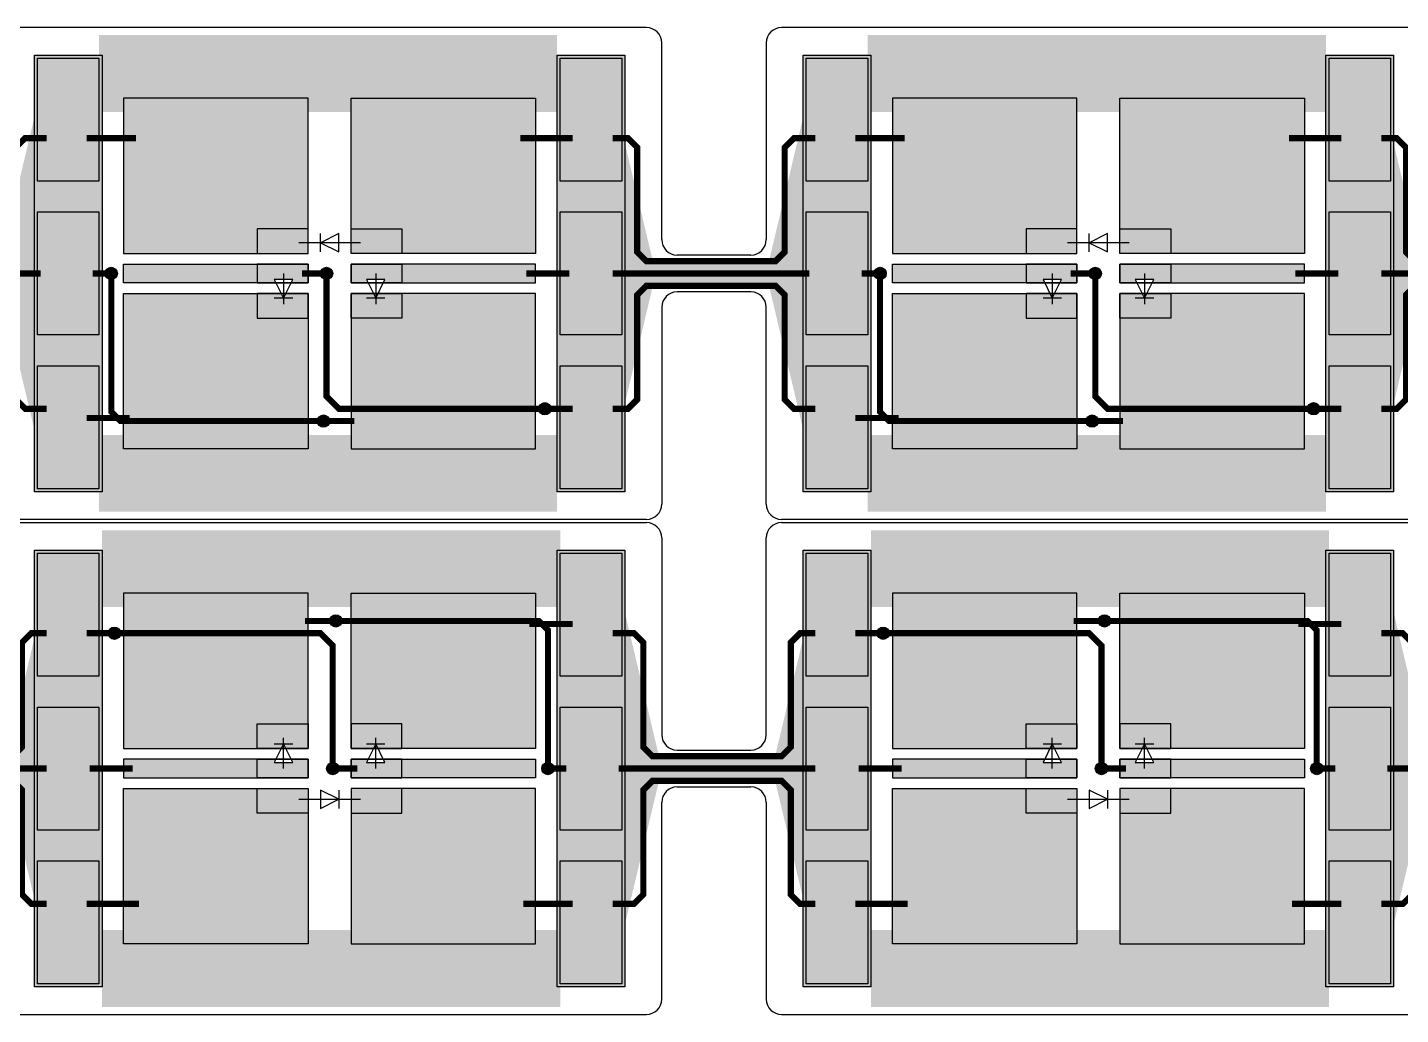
# Model space of a CAD drawing. Extents: x 1822 to 2392, y 725 to 1125.
# Drawn here: x 2092.87 to 2137.53, y 949.9 to 982 of the extents above; entities that cross this region are included whole.
import ezdxf

# ---------------------------------------------------------------- set-up
doc = ezdxf.new("R2010")
doc.units = 0
doc.header["$LTSCALE"] = 0.2
for name, color, linetype in [('BS', 1, 'CONTINUOUS'), ('Durchsteiger', 3, 'CONTINUOUS'), ('LED', 7, 'CONTINUOUS'), ('LS', 5, 'CONTINUOUS'), ('Rand', 6, 'CONTINUOUS')]:
    doc.layers.add(name, color=color, linetype=linetype)

msp = doc.modelspace()

# ---------------------------------------------------------------- hatches: boundary and pattern name
at = {"layer": 'BS'}
h = msp.add_hatch(color=256, dxfattribs=at)
h.paths.add_polyline_path([(2093.2, 967), (2095.2, 967), (2095.2, 971), (2093.2, 971)])
h.paths.add_polyline_path([(2093.2, 972), (2095.2, 972), (2095.2, 976), (2093.2, 976)])
h.paths.add_polyline_path([(2093.2, 977), (2095.2, 977), (2095.2, 981), (2093.2, 981)])
h = msp.add_hatch(color=256, dxfattribs=at)
h.paths.add_polyline_path([(2110.2, 967), (2112.2, 967), (2112.2, 971), (2110.2, 971)])
h.paths.add_polyline_path([(2110.2, 972), (2112.2, 972), (2112.2, 976), (2110.2, 976)])
h.paths.add_polyline_path([(2110.2, 977), (2112.2, 977), (2112.2, 981), (2110.2, 981)])
h = msp.add_hatch(color=256, dxfattribs=at)
h.paths.add_polyline_path([(2118.2, 967), (2120.2, 967), (2120.2, 971), (2118.2, 971)])
h.paths.add_polyline_path([(2118.2, 972), (2120.2, 972), (2120.2, 976), (2118.2, 976)])
h.paths.add_polyline_path([(2118.2, 977), (2120.2, 977), (2120.2, 981), (2118.2, 981)])
h = msp.add_hatch(color=256, dxfattribs=at)
h.paths.add_polyline_path([(2135.2, 967), (2137.2, 967), (2137.2, 971), (2135.2, 971)])
h.paths.add_polyline_path([(2135.2, 972), (2137.2, 972), (2137.2, 976), (2135.2, 976)])
h.paths.add_polyline_path([(2135.2, 977), (2137.2, 977), (2137.2, 981), (2135.2, 981)])
h = msp.add_hatch(color=256, dxfattribs=at)
h.paths.add_polyline_path([(2109.4, 968.3), (2109.4, 973.35), (2105.05, 973.35), (2105.05, 972.55), (2103.4, 972.55), (2103.4, 968.3)])
h.paths.add_polyline_path([(2109.4, 973.7), (2109.4, 974.3), (2105.05, 974.3), (2105.05, 973.7)])
h.paths.add_polyline_path([(2109.4, 974.65), (2109.4, 979.7), (2103.4, 979.7), (2103.4, 975.45), (2105.05, 975.45), (2105.05, 974.65)])
h.paths.add_polyline_path([(2100.35, 974.65), (2100.35, 975.45), (2102, 975.45), (2102, 979.7), (2096, 979.7), (2096, 974.65)])
h.paths.add_polyline_path([(2100.35, 973.7), (2100.35, 974.3), (2096, 974.3), (2096, 973.7)])
h.paths.add_polyline_path([(2102, 968.3), (2102, 972.55), (2100.35, 972.55), (2100.35, 973.35), (2096, 973.35), (2096, 968.3)])
h.paths.add_polyline_path([(2102, 972.55), (2102, 973.35), (2101.275, 973.35), (2101.2, 973.2), (2101.125, 973.35), (2100.35, 973.35), (2100.35, 972.55)], flags=17)
h.paths.add_polyline_path([(2102, 973.7), (2102, 974.3), (2100.35, 974.3), (2100.35, 973.7), (2100.95, 973.7), (2100.9, 973.8), (2101.5, 973.8), (2101.45, 973.7)])
h.paths.add_polyline_path([(2102, 974.65), (2102, 975.45), (2100.35, 975.45), (2100.35, 974.65)], flags=17)
h.paths.add_polyline_path([(2105.05, 974.65), (2105.05, 975.45), (2103.4, 975.45), (2103.4, 974.65)], flags=16)
h.paths.add_polyline_path([(2105.05, 973.7), (2105.05, 974.3), (2103.4, 974.3), (2103.4, 973.7), (2103.95, 973.7), (2103.9, 973.8), (2104.5, 973.8), (2104.45, 973.7)])
h.paths.add_polyline_path([(2105.05, 972.55), (2105.05, 973.35), (2104.275, 973.35), (2104.2, 973.2), (2104.125, 973.35), (2103.4, 973.35), (2103.4, 972.55)], flags=17)
h = msp.add_hatch(color=256, dxfattribs=at)
h.paths.add_polyline_path([(2134.4, 968.3), (2134.4, 973.35), (2130.05, 973.35), (2130.05, 972.55), (2128.4, 972.55), (2128.4, 968.3)])
h.paths.add_polyline_path([(2134.4, 973.7), (2134.4, 974.3), (2130.05, 974.3), (2130.05, 973.7)])
h.paths.add_polyline_path([(2134.4, 974.65), (2134.4, 979.7), (2128.4, 979.7), (2128.4, 975.45), (2130.05, 975.45), (2130.05, 974.65)])
h.paths.add_polyline_path([(2125.35, 974.65), (2125.35, 975.45), (2127, 975.45), (2127, 979.7), (2121, 979.7), (2121, 974.65)])
h.paths.add_polyline_path([(2125.35, 973.7), (2125.35, 974.3), (2121, 974.3), (2121, 973.7)])
h.paths.add_polyline_path([(2127, 968.3), (2127, 972.55), (2125.35, 972.55), (2125.35, 973.35), (2121, 973.35), (2121, 968.3)])
h.paths.add_polyline_path([(2127, 972.55), (2127, 973.35), (2126.275, 973.35), (2126.2, 973.2), (2126.125, 973.35), (2125.35, 973.35), (2125.35, 972.55)], flags=17)
h.paths.add_polyline_path([(2127, 973.7), (2127, 974.3), (2125.35, 974.3), (2125.35, 973.7), (2125.95, 973.7), (2125.9, 973.8), (2126.5, 973.8), (2126.45, 973.7)])
h.paths.add_polyline_path([(2127, 974.65), (2127, 975.45), (2125.35, 975.45), (2125.35, 974.65)], flags=17)
h.paths.add_polyline_path([(2130.05, 974.65), (2130.05, 975.45), (2128.4, 975.45), (2128.4, 974.65)], flags=16)
h.paths.add_polyline_path([(2130.05, 973.7), (2130.05, 974.3), (2128.4, 974.3), (2128.4, 973.7), (2128.95, 973.7), (2128.9, 973.8), (2129.5, 973.8), (2129.45, 973.7)])
h.paths.add_polyline_path([(2130.05, 972.55), (2130.05, 973.35), (2129.275, 973.35), (2129.2, 973.2), (2129.125, 973.35), (2128.4, 973.35), (2128.4, 972.55)], flags=17)
h = msp.add_hatch(color=256, dxfattribs=at)
h.paths.add_polyline_path([(2095.2, 964.9), (2093.2, 964.9), (2093.2, 960.9), (2095.2, 960.9)])
h.paths.add_polyline_path([(2095.2, 959.9), (2093.2, 959.9), (2093.2, 955.9), (2095.2, 955.9)])
h.paths.add_polyline_path([(2095.2, 954.9), (2093.2, 954.9), (2093.2, 950.9), (2095.2, 950.9)])
h = msp.add_hatch(color=256, dxfattribs=at)
h.paths.add_polyline_path([(2112.2, 964.9), (2110.2, 964.9), (2110.2, 960.9), (2112.2, 960.9)])
h.paths.add_polyline_path([(2112.2, 959.9), (2110.2, 959.9), (2110.2, 955.9), (2112.2, 955.9)])
h.paths.add_polyline_path([(2112.2, 954.9), (2110.2, 954.9), (2110.2, 950.9), (2112.2, 950.9)])
h = msp.add_hatch(color=256, dxfattribs=at)
h.paths.add_polyline_path([(2120.2, 964.9), (2118.2, 964.9), (2118.2, 960.9), (2120.2, 960.9)])
h.paths.add_polyline_path([(2120.2, 959.9), (2118.2, 959.9), (2118.2, 955.9), (2120.2, 955.9)])
h.paths.add_polyline_path([(2120.2, 954.9), (2118.2, 954.9), (2118.2, 950.9), (2120.2, 950.9)])
h = msp.add_hatch(color=256, dxfattribs=at)
h.paths.add_polyline_path([(2137.2, 964.9), (2135.2, 964.9), (2135.2, 960.9), (2137.2, 960.9)])
h.paths.add_polyline_path([(2137.2, 959.9), (2135.2, 959.9), (2135.2, 955.9), (2137.2, 955.9)])
h.paths.add_polyline_path([(2137.2, 954.9), (2135.2, 954.9), (2135.2, 950.9), (2137.2, 950.9)])
h = msp.add_hatch(color=256, dxfattribs=at)
h.paths.add_polyline_path([(2096, 963.6), (2096, 958.55), (2100.35, 958.55), (2100.35, 959.35), (2102, 959.35), (2102, 963.6)])
h.paths.add_polyline_path([(2096, 958.2), (2096, 957.6), (2100.35, 957.6), (2100.35, 958.2)])
h.paths.add_polyline_path([(2096, 957.25), (2096, 952.2), (2102, 952.2), (2102, 956.45), (2100.35, 956.45), (2100.35, 957.25)])
h.paths.add_polyline_path([(2105.05, 957.25), (2105.05, 956.45), (2103.4, 956.45), (2103.4, 952.2), (2109.4, 952.2), (2109.4, 957.25)])
h.paths.add_polyline_path([(2105.05, 958.2), (2105.05, 957.6), (2109.4, 957.6), (2109.4, 958.2)])
h.paths.add_polyline_path([(2103.4, 963.6), (2103.4, 959.35), (2105.05, 959.35), (2105.05, 958.55), (2109.4, 958.55), (2109.4, 963.6)])
h.paths.add_polyline_path([(2103.4, 959.35), (2103.4, 958.55), (2104.125, 958.55), (2104.2, 958.7), (2104.275, 958.55), (2105.05, 958.55), (2105.05, 959.35)], flags=17)
h.paths.add_polyline_path([(2103.4, 958.2), (2103.4, 957.6), (2105.05, 957.6), (2105.05, 958.2), (2104.45, 958.2), (2104.5, 958.1), (2103.9, 958.1), (2103.95, 958.2)])
h.paths.add_polyline_path([(2103.4, 957.25), (2103.4, 956.45), (2105.05, 956.45), (2105.05, 957.25)], flags=17)
h.paths.add_polyline_path([(2100.35, 957.25), (2100.35, 956.45), (2102, 956.45), (2102, 957.25)], flags=16)
h.paths.add_polyline_path([(2100.35, 958.2), (2100.35, 957.6), (2102, 957.6), (2102, 958.2), (2101.45, 958.2), (2101.5, 958.1), (2100.9, 958.1), (2100.95, 958.2)])
h.paths.add_polyline_path([(2100.35, 959.35), (2100.35, 958.55), (2101.125, 958.55), (2101.2, 958.7), (2101.275, 958.55), (2102, 958.55), (2102, 959.35)], flags=17)
h = msp.add_hatch(color=256, dxfattribs=at)
h.paths.add_polyline_path([(2121, 963.6), (2121, 958.55), (2125.35, 958.55), (2125.35, 959.35), (2127, 959.35), (2127, 963.6)])
h.paths.add_polyline_path([(2121, 958.2), (2121, 957.6), (2125.35, 957.6), (2125.35, 958.2)])
h.paths.add_polyline_path([(2121, 957.25), (2121, 952.2), (2127, 952.2), (2127, 956.45), (2125.35, 956.45), (2125.35, 957.25)])
h.paths.add_polyline_path([(2130.05, 957.25), (2130.05, 956.45), (2128.4, 956.45), (2128.4, 952.2), (2134.4, 952.2), (2134.4, 957.25)])
h.paths.add_polyline_path([(2130.05, 958.2), (2130.05, 957.6), (2134.4, 957.6), (2134.4, 958.2)])
h.paths.add_polyline_path([(2128.4, 963.6), (2128.4, 959.35), (2130.05, 959.35), (2130.05, 958.55), (2134.4, 958.55), (2134.4, 963.6)])
h.paths.add_polyline_path([(2128.4, 959.35), (2128.4, 958.55), (2129.125, 958.55), (2129.2, 958.7), (2129.275, 958.55), (2130.05, 958.55), (2130.05, 959.35)], flags=17)
h.paths.add_polyline_path([(2128.4, 958.2), (2128.4, 957.6), (2130.05, 957.6), (2130.05, 958.2), (2129.45, 958.2), (2129.5, 958.1), (2128.9, 958.1), (2128.95, 958.2)])
h.paths.add_polyline_path([(2128.4, 957.25), (2128.4, 956.45), (2130.05, 956.45), (2130.05, 957.25)], flags=17)
h.paths.add_polyline_path([(2125.35, 957.25), (2125.35, 956.45), (2127, 956.45), (2127, 957.25)], flags=16)
h.paths.add_polyline_path([(2125.35, 958.2), (2125.35, 957.6), (2127, 957.6), (2127, 958.2), (2126.45, 958.2), (2126.5, 958.1), (2125.9, 958.1), (2125.95, 958.2)])
h.paths.add_polyline_path([(2125.35, 959.35), (2125.35, 958.55), (2126.125, 958.55), (2126.2, 958.7), (2126.275, 958.55), (2127, 958.55), (2127, 959.35)], flags=17)
at = {"layer": 'Durchsteiger'}
for points in [[(2095.6, 973.8, 1), (2095.6, 974.2, 1)], [(2102.6, 973.8, 1), (2102.6, 974.2, 1)], [(2120.6, 973.8, 1), (2120.6, 974.2, 1)], [(2127.6, 973.8, 1), (2127.6, 974.2, 1)], [(2109.7, 969.4, 1), (2109.7, 969.8, 1)], [(2134.7, 969.4, 1), (2134.7, 969.8, 1)], [(2102.5, 969, 1), (2102.5, 969.4, 1)], [(2127.5, 969, 1), (2127.5, 969.4, 1)], [(2102.9, 962.9, 1), (2102.9, 962.5, 1)], [(2127.9, 962.9, 1), (2127.9, 962.5, 1)], [(2095.7, 962.5, 1), (2095.7, 962.1, 1)], [(2120.7, 962.5, 1), (2120.7, 962.1, 1)], [(2102.8, 958.1, 1), (2102.8, 957.7, 1)], [(2109.8, 958.1, 1), (2109.8, 957.7, 1)], [(2127.8, 958.1, 1), (2127.8, 957.7, 1)], [(2134.8, 958.1, 1), (2134.8, 957.7, 1)]]:
    msp.add_hatch(color=256, dxfattribs=at).paths.add_polyline_path(points)
at = {"layer": 'LS'}
for points in [[(2095.3, 981.1), (2093.1, 981.1), (2093.1, 966.9), (2095.3, 966.9)], [(2112.3, 981.1), (2110.1, 981.1), (2110.1, 966.9), (2112.3, 966.9)], [(2120.3, 981.1), (2118.1, 981.1), (2118.1, 966.9), (2120.3, 966.9)], [(2137.3, 981.1), (2135.1, 981.1), (2135.1, 966.9), (2137.3, 966.9)], [(2095.3, 965), (2093.1, 965), (2093.1, 950.8), (2095.3, 950.8)], [(2112.3, 965), (2110.1, 965), (2110.1, 950.8), (2112.3, 950.8)], [(2120.3, 965), (2118.1, 965), (2118.1, 950.8), (2120.3, 950.8)], [(2137.3, 965), (2135.1, 965), (2135.1, 950.8), (2137.3, 950.8)]]:
    msp.add_hatch(color=256, dxfattribs=at).paths.add_polyline_path(points)

# ---------------------------------------------------------------- linework, layer by layer
at = {"layer": 'BS'}
for p, q in [((2102.8, 974), (2102.6, 974)), ((2102.7, 974.1), (2102.7, 973.9)), ((2127.8, 974), (2127.6, 974)), ((2127.7, 974.1), (2127.7, 973.9)), ((2102.6, 957.9), (2102.8, 957.9)), ((2102.7, 957.8), (2102.7, 958)), ((2127.6, 957.9), (2127.8, 957.9)), ((2127.7, 957.8), (2127.7, 958))]:
    msp.add_line(p, q, dxfattribs=at)
for points in [[(2095.2, 981), (2095.2, 977), (2093.2, 977), (2093.2, 981)], [(2112.2, 981), (2112.2, 977), (2110.2, 977), (2110.2, 981)], [(2120.2, 981), (2120.2, 977), (2118.2, 977), (2118.2, 981)], [(2137.2, 981), (2137.2, 977), (2135.2, 977), (2135.2, 981)], [(2102, 974.65), (2102, 979.7), (2096, 979.7), (2096, 974.65)], [(2103.4, 974.65), (2103.4, 979.7), (2109.4, 979.7), (2109.4, 974.65)], [(2127, 974.65), (2127, 979.7), (2121, 979.7), (2121, 974.65)], [(2128.4, 974.65), (2128.4, 979.7), (2134.4, 979.7), (2134.4, 974.65)], [(2095.2, 976), (2095.2, 972), (2093.2, 972), (2093.2, 976)], [(2112.2, 976), (2112.2, 972), (2110.2, 972), (2110.2, 976)], [(2120.2, 976), (2120.2, 972), (2118.2, 972), (2118.2, 976)], [(2137.2, 976), (2137.2, 972), (2135.2, 972), (2135.2, 976)], [(2100.35, 975.45), (2100.35, 974.65), (2102, 974.65), (2102, 975.45)], [(2105.05, 975.45), (2105.05, 974.65), (2103.4, 974.65), (2103.4, 975.45)], [(2125.35, 975.45), (2125.35, 974.65), (2127, 974.65), (2127, 975.45)], [(2130.05, 975.45), (2130.05, 974.65), (2128.4, 974.65), (2128.4, 975.45)], [(2102, 974.3), (2102, 973.7), (2096, 973.7), (2096, 974.3)], [(2100.35, 974.3), (2100.35, 973.7), (2102, 973.7), (2102, 974.3)], [(2105.05, 974.3), (2105.05, 973.7), (2103.4, 973.7), (2103.4, 974.3)], [(2103.4, 974.3), (2103.4, 973.7), (2109.4, 973.7), (2109.4, 974.3)], [(2127, 974.3), (2127, 973.7), (2121, 973.7), (2121, 974.3)], [(2125.35, 974.3), (2125.35, 973.7), (2127, 973.7), (2127, 974.3)], [(2130.05, 974.3), (2130.05, 973.7), (2128.4, 973.7), (2128.4, 974.3)], [(2128.4, 974.3), (2128.4, 973.7), (2134.4, 973.7), (2134.4, 974.3)], [(2102, 973.35), (2102, 968.3), (2096, 968.3), (2096, 973.35)], [(2100.35, 973.35), (2100.35, 972.55), (2102, 972.55), (2102, 973.35)], [(2105.05, 973.35), (2105.05, 972.55), (2103.4, 972.55), (2103.4, 973.35)], [(2103.4, 973.35), (2103.4, 968.3), (2109.4, 968.3), (2109.4, 973.35)], [(2127, 973.35), (2127, 968.3), (2121, 968.3), (2121, 973.35)], [(2125.35, 973.35), (2125.35, 972.55), (2127, 972.55), (2127, 973.35)], [(2130.05, 973.35), (2130.05, 972.55), (2128.4, 972.55), (2128.4, 973.35)], [(2128.4, 973.35), (2128.4, 968.3), (2134.4, 968.3), (2134.4, 973.35)], [(2095.2, 971), (2095.2, 967), (2093.2, 967), (2093.2, 971)], [(2112.2, 971), (2112.2, 967), (2110.2, 967), (2110.2, 971)], [(2120.2, 971), (2120.2, 967), (2118.2, 967), (2118.2, 971)], [(2137.2, 971), (2137.2, 967), (2135.2, 967), (2135.2, 971)], [(2093.2, 960.9), (2093.2, 964.9), (2095.2, 964.9), (2095.2, 960.9)], [(2110.2, 960.9), (2110.2, 964.9), (2112.2, 964.9), (2112.2, 960.9)], [(2118.2, 960.9), (2118.2, 964.9), (2120.2, 964.9), (2120.2, 960.9)], [(2135.2, 960.9), (2135.2, 964.9), (2137.2, 964.9), (2137.2, 960.9)], [(2102, 958.55), (2102, 963.6), (2096, 963.6), (2096, 958.55)], [(2103.4, 958.55), (2103.4, 963.6), (2109.4, 963.6), (2109.4, 958.55)], [(2127, 958.55), (2127, 963.6), (2121, 963.6), (2121, 958.55)], [(2128.4, 958.55), (2128.4, 963.6), (2134.4, 963.6), (2134.4, 958.55)], [(2093.2, 955.9), (2093.2, 959.9), (2095.2, 959.9), (2095.2, 955.9)], [(2110.2, 955.9), (2110.2, 959.9), (2112.2, 959.9), (2112.2, 955.9)], [(2118.2, 955.9), (2118.2, 959.9), (2120.2, 959.9), (2120.2, 955.9)], [(2135.2, 955.9), (2135.2, 959.9), (2137.2, 959.9), (2137.2, 955.9)], [(2100.35, 958.55), (2100.35, 959.35), (2102, 959.35), (2102, 958.55)], [(2105.05, 958.55), (2105.05, 959.35), (2103.4, 959.35), (2103.4, 958.55)], [(2125.35, 958.55), (2125.35, 959.35), (2127, 959.35), (2127, 958.55)], [(2130.05, 958.55), (2130.05, 959.35), (2128.4, 959.35), (2128.4, 958.55)], [(2102, 957.6), (2102, 958.2), (2096, 958.2), (2096, 957.6)], [(2100.35, 957.6), (2100.35, 958.2), (2102, 958.2), (2102, 957.6)], [(2105.05, 957.6), (2105.05, 958.2), (2103.4, 958.2), (2103.4, 957.6)], [(2103.4, 957.6), (2103.4, 958.2), (2109.4, 958.2), (2109.4, 957.6)], [(2127, 957.6), (2127, 958.2), (2121, 958.2), (2121, 957.6)], [(2125.35, 957.6), (2125.35, 958.2), (2127, 958.2), (2127, 957.6)], [(2130.05, 957.6), (2130.05, 958.2), (2128.4, 958.2), (2128.4, 957.6)], [(2128.4, 957.6), (2128.4, 958.2), (2134.4, 958.2), (2134.4, 957.6)], [(2102, 957.25), (2102, 952.2), (2096, 952.2), (2096, 957.25)], [(2100.35, 956.45), (2100.35, 957.25), (2102, 957.25), (2102, 956.45)], [(2105.05, 956.45), (2105.05, 957.25), (2103.4, 957.25), (2103.4, 956.45)], [(2103.4, 957.25), (2103.4, 952.2), (2109.4, 952.2), (2109.4, 957.25)], [(2127, 957.25), (2127, 952.2), (2121, 952.2), (2121, 957.25)], [(2125.35, 956.45), (2125.35, 957.25), (2127, 957.25), (2127, 956.45)], [(2130.05, 956.45), (2130.05, 957.25), (2128.4, 957.25), (2128.4, 956.45)], [(2128.4, 957.25), (2128.4, 952.2), (2134.4, 952.2), (2134.4, 957.25)], [(2093.2, 950.9), (2093.2, 954.9), (2095.2, 954.9), (2095.2, 950.9)], [(2110.2, 950.9), (2110.2, 954.9), (2112.2, 954.9), (2112.2, 950.9)], [(2118.2, 950.9), (2118.2, 954.9), (2120.2, 954.9), (2120.2, 950.9)], [(2135.2, 950.9), (2135.2, 954.9), (2137.2, 954.9), (2137.2, 950.9)]]:
    msp.add_lwpolyline(points, close=True, dxfattribs=at)
at = {"layer": 'BS', "const_width": 0.2}
for points in [[(2093.5, 978.4), (2092.8, 978.4), (2092.5, 978.1), (2092.5, 974.7), (2092.2, 974.4), (2090.3, 974.4)], [(2096.4, 978.4), (2094.8, 978.4)], [(2110.6, 978.4), (2108.9, 978.4)], [(2115.3, 974.4), (2113, 974.4), (2112.7, 974.7), (2112.7, 978.1), (2112.4, 978.4), (2111.9, 978.4)], [(2118.5, 978.4), (2117.8, 978.4), (2117.5, 978.1), (2117.5, 974.7), (2117.2, 974.4), (2115.3, 974.4)], [(2121.4, 978.4), (2119.8, 978.4)], [(2135.6, 978.4), (2133.9, 978.4)], [(2140.3, 974.4), (2138, 974.4), (2137.7, 974.7), (2137.7, 978.1), (2137.4, 978.4), (2136.9, 978.4)], [(2093.3, 974), (2090.3, 974)], [(2095.5, 974), (2095, 974)], [(2102.5, 974), (2101.8, 974)], [(2110.5, 974), (2109.1, 974)], [(2115.3, 974), (2111.9, 974)], [(2118.3, 974), (2115.3, 974)], [(2120.5, 974), (2120, 974)], [(2127.5, 974), (2126.8, 974)], [(2135.5, 974), (2134.1, 974)], [(2140.3, 974), (2136.9, 974)], [(2093.5, 969.6), (2092.8, 969.6), (2092.5, 969.9), (2092.5, 973.3), (2092.2, 973.6), (2090.3, 973.6)], [(2115.3, 973.6), (2113, 973.6), (2112.7, 973.3), (2112.7, 969.9), (2112.4, 969.6), (2111.9, 969.6)], [(2118.5, 969.6), (2117.8, 969.6), (2117.5, 969.9), (2117.5, 973.3), (2117.2, 973.6), (2115.3, 973.6)], [(2140.3, 973.6), (2138, 973.6), (2137.7, 973.3), (2137.7, 969.9), (2137.4, 969.6), (2136.9, 969.6)], [(2096.2, 969.3), (2094.8, 969.3)], [(2109.8, 969.6), (2110.6, 969.6)], [(2121.2, 969.3), (2119.8, 969.3)], [(2134.8, 969.6), (2135.6, 969.6)], [(2103.5, 969.2), (2102.6, 969.2)], [(2128.5, 969.2), (2127.6, 969.2)], [(2101.9, 962.7), (2102.8, 962.7)], [(2109.2, 962.6), (2110.6, 962.6)], [(2126.9, 962.7), (2127.8, 962.7)], [(2134.2, 962.6), (2135.6, 962.6)], [(2090.1, 958.3), (2092.4, 958.3), (2092.7, 958.6), (2092.7, 962), (2093, 962.3), (2093.5, 962.3)], [(2095.6, 962.3), (2094.8, 962.3)], [(2111.9, 962.3), (2112.6, 962.3), (2112.9, 962), (2112.9, 958.6), (2113.2, 958.3), (2115.1, 958.3)], [(2115.1, 958.3), (2117.4, 958.3), (2117.7, 958.6), (2117.7, 962), (2118, 962.3), (2118.5, 962.3)], [(2120.6, 962.3), (2119.8, 962.3)], [(2136.9, 962.3), (2137.6, 962.3), (2137.9, 962), (2137.9, 958.6), (2138.2, 958.3), (2140.1, 958.3)], [(2090.1, 957.9), (2093.5, 957.9)], [(2094.9, 957.9), (2096.3, 957.9)], [(2102.9, 957.9), (2103.6, 957.9)], [(2109.9, 957.9), (2110.4, 957.9)], [(2112.1, 957.9), (2115.1, 957.9)], [(2115.1, 957.9), (2118.5, 957.9)], [(2119.9, 957.9), (2121.3, 957.9)], [(2127.9, 957.9), (2128.6, 957.9)], [(2134.9, 957.9), (2135.4, 957.9)], [(2137.1, 957.9), (2140.1, 957.9)], [(2090.1, 957.5), (2092.4, 957.5), (2092.7, 957.2), (2092.7, 953.8), (2093, 953.5), (2093.5, 953.5)], [(2111.9, 953.5), (2112.6, 953.5), (2112.9, 953.8), (2112.9, 957.2), (2113.2, 957.5), (2115.1, 957.5)], [(2115.1, 957.5), (2117.4, 957.5), (2117.7, 957.2), (2117.7, 953.8), (2118, 953.5), (2118.5, 953.5)], [(2136.9, 953.5), (2137.6, 953.5), (2137.9, 953.8), (2137.9, 957.2), (2138.2, 957.5), (2140.1, 957.5)], [(2094.8, 953.5), (2096.5, 953.5)], [(2109, 953.5), (2110.6, 953.5)], [(2119.8, 953.5), (2121.5, 953.5)], [(2134, 953.5), (2135.6, 953.5)]]:
    msp.add_lwpolyline(points, dxfattribs=at)
at = {"layer": 'Durchsteiger'}
for centre in [(2095.6, 974), (2102.6, 974), (2120.6, 974), (2127.6, 974), (2109.7, 969.6), (2134.7, 969.6), (2102.5, 969.2), (2127.5, 969.2), (2102.9, 962.7), (2127.9, 962.7), (2095.7, 962.3), (2120.7, 962.3), (2102.8, 957.9), (2109.8, 957.9), (2127.8, 957.9), (2134.8, 957.9)]:
    msp.add_circle(centre, 0.2, dxfattribs=at)
at = {"layer": 'LED'}
for p, q in [((2103, 975.3), (2102.4, 975)), ((2102.4, 974.7), (2102.4, 975.3)), ((2103, 974.7), (2103, 975.3)), ((2128, 975.3), (2127.4, 975)), ((2127.4, 974.7), (2127.4, 975.3)), ((2128, 974.7), (2128, 975.3)), ((2103.7, 975), (2101.7, 975)), ((2102.4, 975), (2103, 974.7)), ((2128.7, 975), (2126.7, 975)), ((2127.4, 975), (2128, 974.7)), ((2101.2, 974), (2101.2, 973)), ((2104.2, 974), (2104.2, 973)), ((2126.2, 974), (2126.2, 973)), ((2129.2, 974), (2129.2, 973)), ((2101.5, 973.8), (2100.9, 973.8)), ((2100.9, 973.8), (2101.2, 973.2)), ((2101.2, 973.2), (2101.5, 973.8)), ((2104.5, 973.8), (2103.9, 973.8)), ((2103.9, 973.8), (2104.2, 973.2)), ((2104.2, 973.2), (2104.5, 973.8)), ((2126.5, 973.8), (2125.9, 973.8)), ((2125.9, 973.8), (2126.2, 973.2)), ((2126.2, 973.2), (2126.5, 973.8)), ((2129.5, 973.8), (2128.9, 973.8)), ((2128.9, 973.8), (2129.2, 973.2)), ((2129.2, 973.2), (2129.5, 973.8)), ((2101.5, 973.2), (2100.9, 973.2)), ((2104.5, 973.2), (2103.9, 973.2)), ((2126.5, 973.2), (2125.9, 973.2)), ((2129.5, 973.2), (2128.9, 973.2)), ((2101.2, 958.7), (2100.9, 958.1)), ((2100.9, 958.7), (2101.5, 958.7)), ((2101.2, 957.9), (2101.2, 958.9)), ((2101.5, 958.1), (2101.2, 958.7)), ((2104.2, 958.7), (2103.9, 958.1)), ((2103.9, 958.7), (2104.5, 958.7)), ((2104.2, 957.9), (2104.2, 958.9)), ((2104.5, 958.1), (2104.2, 958.7)), ((2126.2, 958.7), (2125.9, 958.1)), ((2125.9, 958.7), (2126.5, 958.7)), ((2126.2, 957.9), (2126.2, 958.9)), ((2126.5, 958.1), (2126.2, 958.7)), ((2129.2, 958.7), (2128.9, 958.1)), ((2128.9, 958.7), (2129.5, 958.7)), ((2129.2, 957.9), (2129.2, 958.9)), ((2129.5, 958.1), (2129.2, 958.7)), ((2100.9, 958.1), (2101.5, 958.1)), ((2103.9, 958.1), (2104.5, 958.1)), ((2125.9, 958.1), (2126.5, 958.1)), ((2128.9, 958.1), (2129.5, 958.1)), ((2101.7, 956.9), (2103.7, 956.9)), ((2102.4, 957.2), (2102.4, 956.6)), ((2103, 956.9), (2102.4, 957.2)), ((2102.4, 956.6), (2103, 956.9)), ((2103, 957.2), (2103, 956.6)), ((2126.7, 956.9), (2128.7, 956.9)), ((2127.4, 957.2), (2127.4, 956.6)), ((2128, 956.9), (2127.4, 957.2)), ((2127.4, 956.6), (2128, 956.9)), ((2128, 957.2), (2128, 956.6))]:
    msp.add_line(p, q, dxfattribs=at)
at = {"layer": 'LS'}
for points in [[(2088.2, 974, 0.9, 11, 0), (2087, 974, 15, 15, 0)], [(2092, 974, 0.9, 11, 0), (2093.2, 974, 15, 15, 0)], [(2113.2, 974, 0.9, 11, 0), (2112, 974, 15, 15, 0)], [(2117, 974, 0.9, 11, 0), (2118.2, 974, 15, 15, 0)], [(2138.2, 974, 0.9, 11, 0), (2137, 974, 15, 15, 0)], [(2142, 974, 0.9, 11, 0), (2143.2, 974, 15, 15, 0)], [(2088.4, 957.9, 0.9, 11, 0), (2087.2, 957.9, 15, 15, 0)], [(2092.2, 957.9, 0.9, 11, 0), (2093.4, 957.9, 15, 15, 0)], [(2113.4, 957.9, 0.9, 11, 0), (2112.2, 957.9, 15, 15, 0)], [(2117.2, 957.9, 0.9, 11, 0), (2118.4, 957.9, 15, 15, 0)], [(2138.4, 957.9, 0.9, 11, 0), (2137.2, 957.9, 15, 15, 0)], [(2142.2, 957.9, 0.9, 11, 0), (2143.4, 957.9, 15, 15, 0)]]:
    msp.add_lwpolyline(points, format="xyseb", dxfattribs=at)
for points, const_width in [([(2110.1, 980.5), (2095.2, 980.5)], 2.5), ([(2135.1, 980.5), (2120.2, 980.5)], 2.5), ([(2115.3, 974), (2113.2, 974)], 0.9), ([(2117, 974), (2115.3, 974)], 0.9), ([(2102.4, 969.2), (2095.9, 969.2), (2095.6, 969.5), (2095.6, 973.7), (2095.6, 973.9)], 0.2), ([(2109.6, 969.6), (2107.5, 969.6), (2103, 969.6), (2102.6, 970), (2102.6, 973.9)], 0.2), ([(2127.4, 969.2), (2120.9, 969.2), (2120.6, 969.5), (2120.6, 973.7), (2120.6, 973.9)], 0.2), ([(2134.6, 969.6), (2132.5, 969.6), (2128, 969.6), (2127.6, 970), (2127.6, 973.9)], 0.2), ([(2110.1, 967.5), (2095.2, 967.5)], 2.5), ([(2135.1, 967.5), (2120.2, 967.5)], 2.5), ([(2095.3, 964.4), (2110.2, 964.4)], 2.5), ([(2120.3, 964.4), (2135.2, 964.4)], 2.5), ([(2103, 962.7), (2109.5, 962.7), (2109.8, 962.4), (2109.8, 958.2), (2109.8, 958)], 0.2), ([(2128, 962.7), (2134.5, 962.7), (2134.8, 962.4), (2134.8, 958.2), (2134.8, 958)], 0.2), ([(2095.8, 962.3), (2097.9, 962.3), (2102.4, 962.3), (2102.8, 961.9), (2102.8, 958)], 0.2), ([(2120.8, 962.3), (2122.9, 962.3), (2127.4, 962.3), (2127.8, 961.9), (2127.8, 958)], 0.2), ([(2113.4, 957.9), (2115.1, 957.9)], 0.9), ([(2115.1, 957.9), (2117.2, 957.9)], 0.9), ([(2095.3, 951.4), (2110.2, 951.4)], 2.5), ([(2120.3, 951.4), (2135.2, 951.4)], 2.5)]:
    msp.add_lwpolyline(points, dxfattribs=dict(at, const_width=const_width))
for points in [[(2095.3, 981.1), (2095.3, 966.9), (2093.1, 966.9), (2093.1, 981.1)], [(2112.3, 981.1), (2112.3, 966.9), (2110.1, 966.9), (2110.1, 981.1)], [(2120.3, 981.1), (2120.3, 966.9), (2118.1, 966.9), (2118.1, 981.1)], [(2137.3, 981.1), (2137.3, 966.9), (2135.1, 966.9), (2135.1, 981.1)], [(2093.1, 950.8), (2093.1, 965), (2095.3, 965), (2095.3, 950.8)], [(2110.1, 950.8), (2110.1, 965), (2112.3, 965), (2112.3, 950.8)], [(2118.1, 950.8), (2118.1, 965), (2120.3, 965), (2120.3, 950.8)], [(2135.1, 950.8), (2135.1, 965), (2137.3, 965), (2137.3, 950.8)]]:
    msp.add_lwpolyline(points, close=True, dxfattribs=at)
at = {"layer": 'Rand'}
for p, q in [((2113, 982), (2092.4, 982)), ((2138, 982), (2117.4, 982)), ((2113.5, 975.1), (2113.5, 981.5)), ((2116.9, 981.5), (2116.9, 975.1)), ((2115.3, 974.6), (2114, 974.6)), ((2115.3, 974.6), (2114, 974.6)), ((2116.4, 974.6), (2115.3, 974.6)), ((2116.4, 974.6), (2115.3, 974.6)), ((2115.3, 973.4), (2114, 973.4)), ((2115.3, 973.4), (2114, 973.4)), ((2116.4, 973.4), (2115.3, 973.4)), ((2116.4, 973.4), (2115.3, 973.4)), ((2113.5, 972.9), (2113.5, 966.5)), ((2116.9, 966.5), (2116.9, 972.9)), ((2113, 966), (2092.4, 966)), ((2092.4, 965.9), (2113, 965.9)), ((2138, 966), (2117.4, 966)), ((2117.4, 965.9), (2138, 965.9)), ((2113.5, 965.4), (2113.5, 959)), ((2116.9, 959), (2116.9, 965.4)), ((2114, 958.5), (2115.1, 958.5)), ((2114, 958.5), (2115.1, 958.5)), ((2115.1, 958.5), (2116.4, 958.5)), ((2115.1, 958.5), (2116.4, 958.5)), ((2114, 957.3), (2115.1, 957.3)), ((2114, 957.3), (2115.1, 957.3)), ((2115.1, 957.3), (2116.4, 957.3)), ((2115.1, 957.3), (2116.4, 957.3)), ((2113.5, 950.4), (2113.5, 956.8)), ((2116.9, 956.8), (2116.9, 950.4)), ((2092.4, 949.9), (2113, 949.9)), ((2117.4, 949.9), (2138, 949.9))]:
    msp.add_line(p, q, dxfattribs=at)
for centre, start, end in [((2113, 981.5), 0, 90), ((2117.4, 981.5), 90, 180), ((2114, 975.1), 180, 270), ((2116.4, 975.1), 270, 0), ((2114, 972.9), 90, 180), ((2116.4, 972.9), 0, 90), ((2113, 966.5), 270, 0), ((2117.4, 966.5), 180, 270), ((2113, 965.4), 0, 90), ((2117.4, 965.4), 90, 180), ((2114, 959), 180, 270), ((2116.4, 959), 270, 0), ((2114, 956.8), 90, 180), ((2116.4, 956.8), 0, 90), ((2113, 950.4), 270, 0), ((2117.4, 950.4), 180, 270)]:
    msp.add_arc(centre, 0.5, start, end, dxfattribs=at)

doc.saveas('drawing.dxf')
